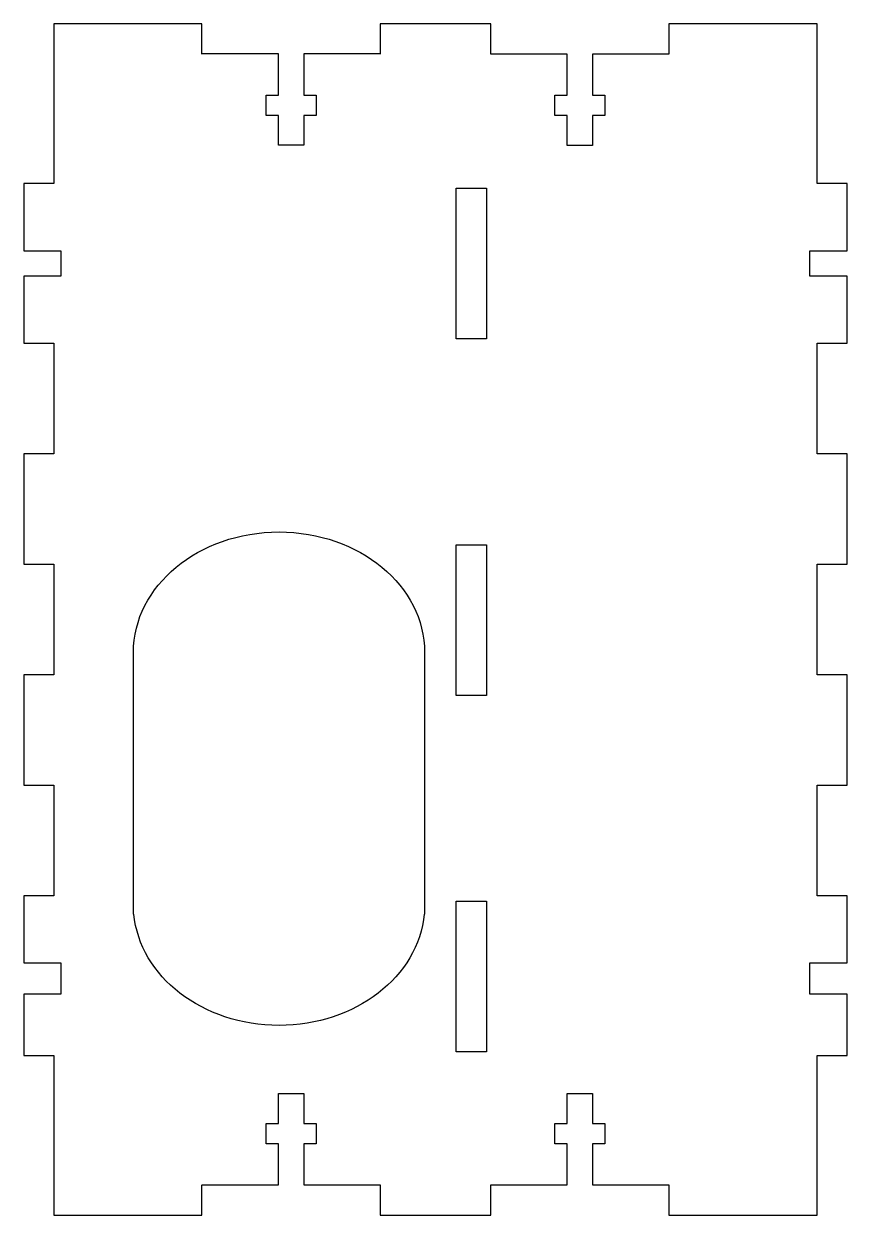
# Model space of a CAD drawing. Extents: x 722 to 1092, y -228 to 1.
# Drawn here: x 1009.5 to 1091.5, y -117.2 to 1.4 of the extents above; entities that cross this region are included whole.
import ezdxf

# ---------------------------------------------------------------- set-up
doc = ezdxf.new("R2010")
doc.units = 0
doc.layers.add('BOX', color=7, linetype='CONTINUOUS')

msp = doc.modelspace()

# ---------------------------------------------------------------- linework, layer by layer
at = {"layer": 'BOX'}
for points in [[(1045.01, -114.17), (1045.01, -117.17), (1056.01, -117.17), (1056.01, -114.17), (1056.01, -114.16), (1063.64, -114.16), (1063.64, -110.06), (1062.39, -110.06), (1062.39, -108.04), (1063.64, -108.04), (1063.64, -105.06), (1066.14, -105.06), (1066.14, -108.04), (1067.39, -108.04), (1067.39, -110.06), (1066.14, -110.06), (1066.14, -114.16), (1073.76, -114.16), (1073.76, -114.17), (1073.76, -117.17), (1088.51, -117.17), (1088.51, -101.27), (1091.51, -101.27), (1091.51, -95.17), (1087.81, -95.17), (1087.81, -92.06), (1091.51, -92.06), (1091.51, -85.37), (1088.51, -85.37), (1088.51, -74.37), (1091.51, -74.37), (1091.51, -63.37), (1088.51, -63.37), (1088.51, -52.37), (1091.51, -52.37), (1091.51, -41.37), (1088.51, -41.37), (1088.51, -30.37), (1091.51, -30.37), (1091.51, -23.67), (1087.81, -23.67), (1087.81, -21.17), (1091.51, -21.17), (1091.51, -14.47), (1088.51, -14.47), (1088.51, 1.43), (1073.76, 1.43), (1073.76, -1.57), (1066.14, -1.57), (1066.14, -5.67), (1067.39, -5.67), (1067.39, -7.68), (1066.14, -7.68), (1066.14, -10.67), (1063.64, -10.67), (1063.64, -7.68), (1062.39, -7.68), (1062.39, -5.67), (1063.64, -5.67), (1063.64, -1.57), (1056.01, -1.57), (1056.01, 1.43), (1045.01, 1.43), (1045.01, -1.57), (1045.01, -1.56), (1037.39, -1.56), (1037.39, -5.66), (1038.64, -5.66), (1038.64, -7.68), (1037.39, -7.68), (1037.39, -10.66), (1034.89, -10.66), (1034.89, -7.68), (1033.64, -7.68), (1033.64, -5.66), (1034.89, -5.66), (1034.89, -1.56), (1027.26, -1.56), (1027.26, -1.57), (1027.26, 1.43), (1012.51, 1.43), (1012.51, -14.47), (1009.51, -14.47), (1009.51, -21.17), (1013.21, -21.17), (1013.21, -23.67), (1009.51, -23.67), (1009.51, -30.37), (1012.51, -30.37), (1012.51, -41.37), (1009.51, -41.37), (1009.51, -52.37), (1012.51, -52.37), (1012.51, -63.37), (1009.51, -63.37), (1009.51, -74.37), (1012.51, -74.37), (1012.51, -85.37), (1009.51, -85.37), (1009.51, -92.06), (1013.21, -92.06), (1013.21, -95.17), (1009.51, -95.17), (1009.51, -101.27), (1012.51, -101.27), (1012.51, -117.17), (1027.26, -117.17), (1027.26, -114.17), (1027.27, -114.15), (1034.89, -114.15), (1034.89, -110.05), (1033.64, -110.05), (1033.64, -108.03), (1034.89, -108.03), (1034.89, -105.05), (1037.39, -105.05), (1037.39, -108.03), (1038.64, -108.03), (1038.64, -110.05), (1037.39, -110.05), (1037.39, -114.15), (1045.02, -114.15), (1045.01, -114.17)], [(1055.58, -29.93), (1052.58, -29.93), (1052.58, -14.93), (1055.58, -14.93), (1055.58, -29.93)], [(1055.58, -65.42), (1052.58, -65.42), (1052.58, -50.42), (1055.58, -50.42), (1055.58, -65.42)], [(1055.58, -100.91), (1052.58, -100.91), (1052.58, -85.91), (1055.58, -85.91), (1055.58, -100.91)]]:
    msp.add_lwpolyline(points, dxfattribs=at)
msp.add_open_spline([(1020.48, -87.2), (1021.06, -93.39), (1027.31, -98.27), (1034.93, -98.27), (1042.56, -98.27), (1048.81, -93.39), (1049.39, -87.2), (1049.39, -87.2), (1049.43, -87.2), (1049.43, -87.2), (1049.43, -87.2), (1049.43, -61.15), (1049.43, -61.15), (1049.43, -54.52), (1042.94, -49.15), (1034.93, -49.15), (1026.93, -49.15), (1020.43, -54.52), (1020.43, -61.15), (1020.43, -61.15), (1020.43, -87.2), (1020.43, -87.2), (1020.43, -87.2), (1020.48, -87.2), (1020.48, -87.2)], degree=3, knots=[0, 0, 0, 0, 1, 1, 1, 2, 2, 2, 3, 3, 3, 4, 4, 4, 5, 5, 5, 6, 6, 6, 7, 7, 7, 8, 8, 8, 8], dxfattribs=at)

doc.saveas('drawing.dxf')
